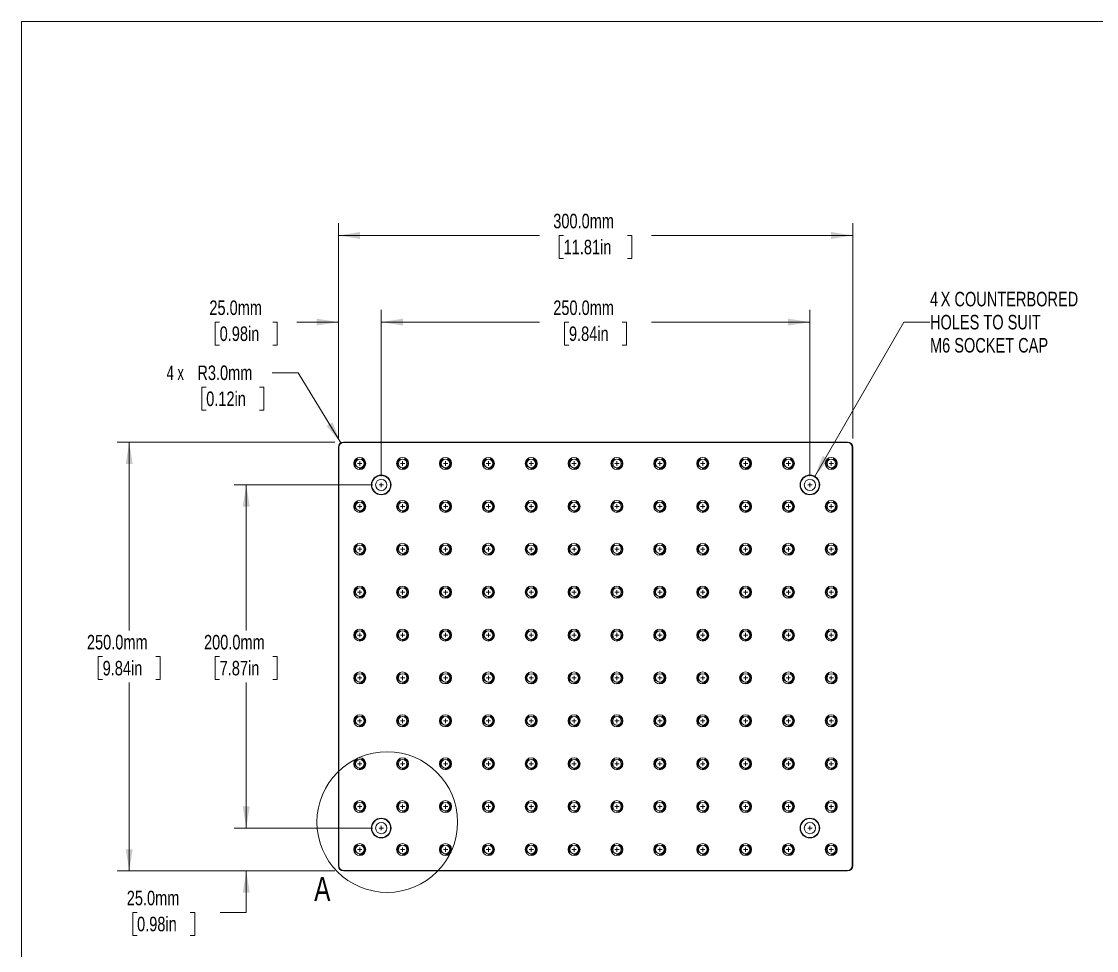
# Model space of a CAD drawing. Header units: millimetres. Extents: x 2 to 278, y 1 to 215.
# Drawn here: x 1.6 to 158.3, y 79.3 to 214.6 of the extents above; entities that cross this region are included whole.
import ezdxf

# ---------------------------------------------------------------- set-up
doc = ezdxf.new("R2010")
doc.units = ezdxf.units.MM
doc.linetypes.add('HIDDEN', pattern=[1.905, 1.27, -0.635])
doc.styles.add('SLDTEXTSTYLE0', font='TXT', dxfattribs={"width": 0.75})
doc.styles.add('SLDTEXTSTYLE2', font='TXT', dxfattribs={"width": 0.666667})
doc.dimstyles.new('SLDDIMSTYLE0', dxfattribs={"dimtxt": 2.116667, "dimasz": 3.175, "dimexe": 0, "dimexo": 0.0625, "dimgap": 0.529167, "dimtad": 0, "dimtih": 1, "dimtoh": 1, "dimdec": 1, "dimlfac": 4, "dimrnd": 1e-09, "dimzin": 4, "dimdsep": 46, "dimtxsty": 'SLDTEXTSTYLE0', "dimsah": 1, "dimcen": 0.09, "dimadec": 0, "dimazin": 1, "dimtfac": 1, "dimtdec": 1, "dimtofl": 0, "dimtmove": 0, "dimatfit": 3, "dimfxl": 1, "dimfrac": 2, "dimtolj": 1, "dimtzin": 12, "dimarcsym": 0})
doc.dimstyles.new('SLDDIMSTYLE1', dxfattribs={"dimtxt": 2.116667, "dimasz": 3.175, "dimexe": 0, "dimexo": 0.0625, "dimgap": 0.529167, "dimtad": 0, "dimtih": 1, "dimtoh": 1, "dimdec": 1, "dimlfac": 4, "dimrnd": 1e-09, "dimzin": 4, "dimdsep": 46, "dimtxsty": 'SLDTEXTSTYLE0', "dimsah": 1, "dimcen": 0.09, "dimadec": 0, "dimazin": 1, "dimtfac": 1, "dimtdec": 1, "dimtmove": 0, "dimatfit": 0, "dimfxl": 1, "dimfrac": 2, "dimtolj": 1, "dimtzin": 12, "dimarcsym": 0})
doc.dimstyles.new('SLDDIMSTYLE2', dxfattribs={"dimtxt": 2.116667, "dimasz": 3.175, "dimexe": 0, "dimexo": 0.0625, "dimgap": 0.529167, "dimtad": 0, "dimtih": 1, "dimtoh": 1, "dimdec": 1, "dimlfac": 4, "dimrnd": 1e-09, "dimzin": 4, "dimdsep": 46, "dimtxsty": 'SLDTEXTSTYLE0', "dimsah": 1, "dimcen": 0, "dimadec": 0, "dimazin": 1, "dimtfac": 1, "dimtdec": 1, "dimtofl": 0, "dimtmove": 0, "dimatfit": 3, "dimfxl": 1, "dimfrac": 2, "dimtolj": 1, "dimtzin": 12, "dimarcsym": 0})

# ---------------------------------------------------------------- blocks, each defined once
blk = doc.blocks.new('_D')
at = {"color": 7, "linetype": 'Continuous', "lineweight": 18}
for p, q in [((47.26, 153.37), (15.51, 153.37)), ((17.29, 153.37), (17.29, 125.91)), ((13.41, 122.12), (12.76, 122.12)), ((12.76, 122.12), (12.76, 118.75)), ((21.16, 122.12), (21.81, 122.12)), ((21.81, 122.12), (21.81, 118.75)), ((12.76, 118.75), (13.41, 118.75)), ((17.29, 90.87), (17.29, 118.32)), ((21.81, 118.75), (21.16, 118.75)), ((47.26, 90.87), (15.51, 90.87))]:
    blk.add_line(p, q, dxfattribs=at)
for points in [[(17.29, 153.37), (16.78, 150.19), (17.79, 150.19)], [(17.29, 90.87), (17.79, 94.04), (16.78, 94.04)]]:
    blk.add_solid(points, dxfattribs=at)
at = {"color": 7, "linetype": 'Continuous', "lineweight": 18, "char_height": 2.117, "attachment_point": 1, "style": 'SLDTEXTSTYLE0'}
for s, insert in [('250.0mm', (11.12, 125.27)), ('9.84in', (13.41, 121.48))]:
    blk.add_mtext(s, dxfattribs=dict(at, insert=insert))
blk = doc.blocks.new('_D_1')
at = {"color": 7, "linetype": 'Continuous', "lineweight": 18}
for p, q in [((52.76, 147.12), (32.57, 147.12)), ((34.35, 147.12), (34.35, 125.91)), ((30.47, 122.12), (29.83, 122.12)), ((29.83, 122.12), (29.83, 118.75)), ((38.23, 122.12), (38.87, 122.12)), ((38.87, 122.12), (38.87, 118.75)), ((29.83, 118.75), (30.47, 118.75)), ((34.35, 97.12), (34.35, 118.32)), ((38.87, 118.75), (38.23, 118.75)), ((52.76, 97.12), (32.57, 97.12))]:
    blk.add_line(p, q, dxfattribs=at)
for points in [[(34.35, 147.12), (33.84, 143.94), (34.86, 143.94)], [(34.35, 97.12), (34.86, 100.29), (33.84, 100.29)]]:
    blk.add_solid(points, dxfattribs=at)
at = {"color": 7, "linetype": 'Continuous', "lineweight": 18, "char_height": 2.117, "attachment_point": 1, "style": 'SLDTEXTSTYLE0'}
for s, insert in [('200.0mm', (28.19, 125.27)), ('7.87in', (30.47, 121.48))]:
    blk.add_mtext(s, dxfattribs=dict(at, insert=insert))
blk = doc.blocks.new('_D_2')
at = {"color": 7, "linetype": 'Continuous', "lineweight": 18}
for p, q in [((47.78, 153.89), (47.78, 185.25)), ((122.78, 153.89), (122.78, 185.25)), ((47.78, 183.47), (77.12, 183.47)), ((80.62, 183.47), (79.97, 183.47)), ((79.97, 183.47), (79.97, 180.11)), ((89.94, 183.47), (90.58, 183.47)), ((90.58, 183.47), (90.58, 180.11)), ((122.78, 183.47), (93.43, 183.47)), ((79.97, 180.11), (80.62, 180.11)), ((90.58, 180.11), (89.94, 180.11))]:
    blk.add_line(p, q, dxfattribs=at)
for points in [[(47.78, 183.47), (50.95, 182.96), (50.95, 183.98)], [(122.78, 183.47), (119.6, 183.98), (119.6, 182.96)]]:
    blk.add_solid(points, dxfattribs=at)
at = {"color": 7, "linetype": 'Continuous', "lineweight": 18, "char_height": 2.117, "attachment_point": 1, "style": 'SLDTEXTSTYLE0'}
for s, insert in [('300.0mm', (79.11, 186.63)), ('11.81in', (80.62, 182.84))]:
    blk.add_mtext(s, dxfattribs=dict(at, insert=insert))
blk = doc.blocks.new('_D_3')
at = {"color": 7, "linetype": 'Continuous', "lineweight": 18}
for p, q in [((54.03, 148.39), (54.03, 172.62)), ((116.53, 148.39), (116.53, 172.62)), ((54.03, 170.85), (77.12, 170.85)), ((81.4, 170.85), (80.75, 170.85)), ((80.75, 170.85), (80.75, 167.48)), ((89.16, 170.85), (89.8, 170.85)), ((89.8, 170.85), (89.8, 167.48)), ((116.53, 170.85), (93.43, 170.85)), ((80.75, 167.48), (81.4, 167.48)), ((89.8, 167.48), (89.16, 167.48))]:
    blk.add_line(p, q, dxfattribs=at)
for points in [[(54.03, 170.85), (57.2, 170.34), (57.2, 171.35)], [(116.53, 170.85), (113.35, 171.35), (113.35, 170.34)]]:
    blk.add_solid(points, dxfattribs=at)
at = {"color": 7, "linetype": 'Continuous', "lineweight": 18, "char_height": 2.117, "attachment_point": 1, "style": 'SLDTEXTSTYLE0'}
for s, insert in [('250.0mm', (79.11, 174)), ('9.84in', (81.4, 170.21))]:
    blk.add_mtext(s, dxfattribs=dict(at, insert=insert))
blk = doc.blocks.new('_D_4')
at = {"color": 7, "linetype": 'Continuous', "lineweight": 18}
for p, q in [((47.78, 153.89), (47.78, 172.62)), ((54.03, 148.39), (54.03, 172.62)), ((30.47, 170.85), (29.83, 170.85)), ((29.83, 170.85), (29.83, 167.48)), ((38.23, 170.85), (38.87, 170.85)), ((38.87, 170.85), (38.87, 167.48)), ((47.78, 170.85), (41.72, 170.85)), ((54.03, 170.85), (60.38, 170.85)), ((29.83, 167.48), (30.47, 167.48)), ((38.87, 167.48), (38.23, 167.48))]:
    blk.add_line(p, q, dxfattribs=at)
for points in [[(47.78, 170.85), (44.6, 171.35), (44.6, 170.34)], [(54.03, 170.85), (57.2, 170.34), (57.2, 171.35)]]:
    blk.add_solid(points, dxfattribs=at)
at = {"color": 7, "linetype": 'Continuous', "lineweight": 18, "char_height": 2.117, "attachment_point": 1, "style": 'SLDTEXTSTYLE0'}
for s, insert in [('25.0mm', (28.97, 174)), ('0.98in', (30.47, 170.21))]:
    blk.add_mtext(s, dxfattribs=dict(at, insert=insert))
blk = doc.blocks.new('_D_5')
at = {"color": 7, "linetype": 'Continuous', "lineweight": 18}
for p, q in [((34.35, 97.12), (34.35, 103.47)), ((52.76, 97.12), (32.57, 97.12)), ((47.26, 90.87), (32.57, 90.87)), ((34.35, 84.83), (34.35, 90.87)), ((18.43, 84.83), (17.79, 84.83)), ((17.79, 84.83), (17.79, 81.47)), ((26.19, 84.83), (26.83, 84.83)), ((26.83, 84.83), (26.83, 81.47)), ((30.54, 84.83), (34.35, 84.83)), ((17.79, 81.47), (18.43, 81.47)), ((26.83, 81.47), (26.19, 81.47))]:
    blk.add_line(p, q, dxfattribs=at)
for points in [[(34.35, 97.12), (34.86, 100.29), (33.84, 100.29)], [(34.35, 90.87), (33.84, 87.69), (34.86, 87.69)]]:
    blk.add_solid(points, dxfattribs=at)
at = {"color": 7, "linetype": 'Continuous', "lineweight": 18, "char_height": 2.117, "attachment_point": 1, "style": 'SLDTEXTSTYLE0'}
for s, insert in [('25.0mm', (16.93, 87.99)), ('0.98in', (18.43, 84.2))]:
    blk.add_mtext(s, dxfattribs=dict(at, insert=insert))
blk = doc.blocks.new('SW_RADIAL_DIMENSION_0')
at = {"color": 0, "linetype": 'Continuous', "lineweight": 18}
for p, q in [((-16.79, -24.17), (-3.81, -1.68)), ((-3.81, -1.68), (0, -1.68))]:
    blk.add_line(p, q, dxfattribs=at)
blk.add_solid([(-16.79, -24.17), (-14.76, -21.67), (-15.64, -21.16)], dxfattribs=at)
at = {"color": 0, "linetype": 'Continuous', "lineweight": 18, "attachment_point": 1, "style": 'SLDTEXTSTYLE0'}
for s, insert, char_height in [('4', (0, 2.73), 2.12), ('X COUNTERBORED', (1.56, 2.73), 2.1167), ('HOLES TO SUIT', (0, -0.63), 2.1167), ('M6 SOCKET CAP', (0, -4), 2.1167)]:
    blk.add_mtext(s, dxfattribs=dict(at, insert=insert, char_height=char_height))
blk = doc.blocks.new('_D_6')
at = {"color": 7, "linetype": 'Continuous', "lineweight": 18}
for p, q in [((41.94, 163.47), (38.13, 163.47)), ((48.14, 153.26), (41.94, 163.47)), ((28.51, 161.36), (27.86, 161.36)), ((27.86, 161.36), (27.86, 158)), ((36.26, 161.36), (36.91, 161.36)), ((36.91, 161.36), (36.91, 158)), ((27.86, 158), (28.51, 158)), ((36.91, 158), (36.26, 158))]:
    blk.add_line(p, q, dxfattribs=at)
blk.add_solid([(48.14, 153.26), (46.93, 156.24), (46.06, 155.71)], dxfattribs=at)
at = {"color": 7, "linetype": 'Continuous', "lineweight": 18, "char_height": 2.117, "attachment_point": 1}
for s, insert, style in [('4 x', (22.74, 164.52), 'SLDTEXTSTYLE2'), ('R3.0mm', (27.22, 164.52), 'SLDTEXTSTYLE0'), ('0.12in', (28.51, 160.73), 'SLDTEXTSTYLE0')]:
    blk.add_mtext(s, dxfattribs=dict(at, insert=insert, style=style))
blk = doc.blocks.new('SW_CENTERMARKSYMBOL_0')
at = {"color": 0, "linetype": 'Continuous', "lineweight": 0}
for q in [(-0.3175, 0), (0, 0.3175), (0, -0.3175), (0.3175, 0)]:
    blk.add_line((0, 0), q, dxfattribs=at)
blk = doc.blocks.new('SW_CENTERMARKSYMBOL_1')
at = {"color": 0, "linetype": 'Continuous', "lineweight": 0}
for q in [(-0.3175, 0), (0, 0.3175), (0, -0.3175), (0.3175, 0)]:
    blk.add_line((0, 0), q, dxfattribs=at)
blk = doc.blocks.new('SW_CENTERMARKSYMBOL_2')
at = {"color": 0, "linetype": 'Continuous', "lineweight": 0}
for q in [(-0.3175, 0), (0, 0.3175), (0, -0.3175), (0.3175, 0)]:
    blk.add_line((0, 0), q, dxfattribs=at)
blk = doc.blocks.new('SW_CENTERMARKSYMBOL_3')
at = {"color": 0, "linetype": 'Continuous', "lineweight": 0}
for q in [(-0.3175, 0), (0, 0.3175), (0, -0.3175), (0.3175, 0)]:
    blk.add_line((0, 0), q, dxfattribs=at)
blk = doc.blocks.new('SW_CENTERMARKSYMBOL_4')
at = {"color": 0, "linetype": 'Continuous', "lineweight": 0}
for p, q in [((-6.25, 56.25), (-6.25, 56.5675)), ((0, 56.25), (0, 56.5675)), ((6.25, 56.25), (6.25, 56.5675)), ((12.5, 56.25), (12.5, 56.5675)), ((18.75, 56.25), (18.75, 56.5675)), ((25, 56.25), (25, 56.5675)), ((31.25, 56.25), (31.25, 56.5675)), ((37.5, 56.25), (37.5, 56.5675)), ((43.75, 56.25), (43.75, 56.5675)), ((50, 56.25), (50, 56.5675)), ((56.25, 56.25), (56.25, 56.5675)), ((62.5, 56.25), (62.5, 56.5675)), ((-6.25, 56.25), (-6.5675, 56.25)), ((-6.25, 56.25), (-6.25, 55.9325)), ((-6.25, 56.25), (-5.9325, 56.25)), ((0, 56.25), (-0.3175, 56.25)), ((0, 56.25), (0, 55.9325)), ((0, 56.25), (0.3175, 56.25)), ((6.25, 56.25), (5.9325, 56.25)), ((6.25, 56.25), (6.25, 55.9325)), ((6.25, 56.25), (6.5675, 56.25)), ((12.5, 56.25), (12.1825, 56.25)), ((12.5, 56.25), (12.5, 55.9325)), ((12.5, 56.25), (12.8175, 56.25)), ((18.75, 56.25), (18.4325, 56.25)), ((18.75, 56.25), (18.75, 55.9325)), ((18.75, 56.25), (19.0675, 56.25)), ((25, 56.25), (24.6825, 56.25)), ((25, 56.25), (25, 55.9325)), ((25, 56.25), (25.3175, 56.25)), ((31.25, 56.25), (30.9325, 56.25)), ((31.25, 56.25), (31.25, 55.9325)), ((31.25, 56.25), (31.5675, 56.25)), ((37.5, 56.25), (37.1825, 56.25)), ((37.5, 56.25), (37.5, 55.9325)), ((37.5, 56.25), (37.8175, 56.25)), ((43.75, 56.25), (43.4325, 56.25)), ((43.75, 56.25), (43.75, 55.9325)), ((43.75, 56.25), (44.0675, 56.25)), ((50, 56.25), (49.6825, 56.25)), ((50, 56.25), (50, 55.9325)), ((50, 56.25), (50.3175, 56.25)), ((56.25, 56.25), (55.9325, 56.25)), ((56.25, 56.25), (56.25, 55.9325)), ((56.25, 56.25), (56.5675, 56.25)), ((62.5, 56.25), (62.1825, 56.25)), ((62.5, 56.25), (62.5, 55.9325)), ((62.5, 56.25), (62.8175, 56.25)), ((-6.25, 50), (-6.25, 50.3175)), ((0, 50), (0, 50.3175)), ((6.25, 50), (6.25, 50.3175)), ((12.5, 50), (12.5, 50.3175)), ((18.75, 50), (18.75, 50.3175)), ((25, 50), (25, 50.3175)), ((31.25, 50), (31.25, 50.3175)), ((37.5, 50), (37.5, 50.3175)), ((43.75, 50), (43.75, 50.3175)), ((50, 50), (50, 50.3175)), ((56.25, 50), (56.25, 50.3175)), ((62.5, 50), (62.5, 50.3175)), ((-6.25, 50), (-6.5675, 50)), ((-6.25, 50), (-6.25, 49.6825)), ((-6.25, 50), (-5.9325, 50)), ((0, 50), (-0.3175, 50)), ((0, 50), (0, 49.6825)), ((0, 50), (0.3175, 50)), ((6.25, 50), (5.9325, 50)), ((6.25, 50), (6.25, 49.6825)), ((6.25, 50), (6.5675, 50)), ((12.5, 50), (12.1825, 50)), ((12.5, 50), (12.5, 49.6825)), ((12.5, 50), (12.8175, 50)), ((18.75, 50), (18.4325, 50)), ((18.75, 50), (18.75, 49.6825)), ((18.75, 50), (19.0675, 50)), ((25, 50), (24.6825, 50)), ((25, 50), (25, 49.6825)), ((25, 50), (25.3175, 50)), ((31.25, 50), (30.9325, 50)), ((31.25, 50), (31.25, 49.6825)), ((31.25, 50), (31.5675, 50)), ((37.5, 50), (37.1825, 50)), ((37.5, 50), (37.5, 49.6825)), ((37.5, 50), (37.8175, 50)), ((43.75, 50), (43.4325, 50)), ((43.75, 50), (43.75, 49.6825)), ((43.75, 50), (44.0675, 50)), ((50, 50), (49.6825, 50)), ((50, 50), (50, 49.6825)), ((50, 50), (50.3175, 50)), ((56.25, 50), (55.9325, 50)), ((56.25, 50), (56.25, 49.6825)), ((56.25, 50), (56.5675, 50)), ((62.5, 50), (62.1825, 50)), ((62.5, 50), (62.5, 49.6825)), ((62.5, 50), (62.8175, 50)), ((-6.25, 43.75), (-6.25, 44.0675)), ((0, 43.75), (0, 44.0675)), ((6.25, 43.75), (6.25, 44.0675)), ((12.5, 43.75), (12.5, 44.0675)), ((18.75, 43.75), (18.75, 44.0675)), ((25, 43.75), (25, 44.0675)), ((31.25, 43.75), (31.25, 44.0675)), ((37.5, 43.75), (37.5, 44.0675)), ((43.75, 43.75), (43.75, 44.0675)), ((50, 43.75), (50, 44.0675)), ((56.25, 43.75), (56.25, 44.0675)), ((62.5, 43.75), (62.5, 44.0675)), ((-6.25, 43.75), (-6.5675, 43.75)), ((-6.25, 43.75), (-6.25, 43.4325)), ((-6.25, 43.75), (-5.9325, 43.75)), ((0, 43.75), (-0.3175, 43.75)), ((0, 43.75), (0, 43.4325)), ((0, 43.75), (0.3175, 43.75)), ((6.25, 43.75), (5.9325, 43.75)), ((6.25, 43.75), (6.25, 43.4325)), ((6.25, 43.75), (6.5675, 43.75)), ((12.5, 43.75), (12.1825, 43.75)), ((12.5, 43.75), (12.5, 43.4325)), ((12.5, 43.75), (12.8175, 43.75)), ((18.75, 43.75), (18.4325, 43.75)), ((18.75, 43.75), (18.75, 43.4325)), ((18.75, 43.75), (19.0675, 43.75)), ((25, 43.75), (24.6825, 43.75)), ((25, 43.75), (25, 43.4325)), ((25, 43.75), (25.3175, 43.75)), ((31.25, 43.75), (30.9325, 43.75)), ((31.25, 43.75), (31.25, 43.4325)), ((31.25, 43.75), (31.5675, 43.75)), ((37.5, 43.75), (37.1825, 43.75)), ((37.5, 43.75), (37.5, 43.4325)), ((37.5, 43.75), (37.8175, 43.75)), ((43.75, 43.75), (43.4325, 43.75)), ((43.75, 43.75), (43.75, 43.4325)), ((43.75, 43.75), (44.0675, 43.75)), ((50, 43.75), (49.6825, 43.75)), ((50, 43.75), (50, 43.4325)), ((50, 43.75), (50.3175, 43.75)), ((56.25, 43.75), (55.9325, 43.75)), ((56.25, 43.75), (56.25, 43.4325)), ((56.25, 43.75), (56.5675, 43.75)), ((62.5, 43.75), (62.1825, 43.75)), ((62.5, 43.75), (62.5, 43.4325)), ((62.5, 43.75), (62.8175, 43.75)), ((-6.25, 37.5), (-6.25, 37.8175)), ((0, 37.5), (0, 37.8175)), ((6.25, 37.5), (6.25, 37.8175)), ((12.5, 37.5), (12.5, 37.8175)), ((18.75, 37.5), (18.75, 37.8175)), ((25, 37.5), (25, 37.8175)), ((31.25, 37.5), (31.25, 37.8175)), ((37.5, 37.5), (37.5, 37.8175)), ((43.75, 37.5), (43.75, 37.8175)), ((50, 37.5), (50, 37.8175)), ((56.25, 37.5), (56.25, 37.8175)), ((62.5, 37.5), (62.5, 37.8175)), ((-6.25, 37.5), (-6.5675, 37.5)), ((-6.25, 37.5), (-6.25, 37.1825)), ((-6.25, 37.5), (-5.9325, 37.5)), ((0, 37.5), (-0.3175, 37.5)), ((0, 37.5), (0, 37.1825)), ((0, 37.5), (0.3175, 37.5)), ((6.25, 37.5), (5.9325, 37.5)), ((6.25, 37.5), (6.25, 37.1825)), ((6.25, 37.5), (6.5675, 37.5)), ((12.5, 37.5), (12.1825, 37.5)), ((12.5, 37.5), (12.5, 37.1825)), ((12.5, 37.5), (12.8175, 37.5)), ((18.75, 37.5), (18.4325, 37.5)), ((18.75, 37.5), (18.75, 37.1825)), ((18.75, 37.5), (19.0675, 37.5)), ((25, 37.5), (24.6825, 37.5)), ((25, 37.5), (25, 37.1825)), ((25, 37.5), (25.3175, 37.5)), ((31.25, 37.5), (30.9325, 37.5)), ((31.25, 37.5), (31.25, 37.1825)), ((31.25, 37.5), (31.5675, 37.5)), ((37.5, 37.5), (37.1825, 37.5)), ((37.5, 37.5), (37.5, 37.1825)), ((37.5, 37.5), (37.8175, 37.5)), ((43.75, 37.5), (43.4325, 37.5)), ((43.75, 37.5), (43.75, 37.1825)), ((43.75, 37.5), (44.0675, 37.5)), ((50, 37.5), (49.6825, 37.5)), ((50, 37.5), (50, 37.1825)), ((50, 37.5), (50.3175, 37.5)), ((56.25, 37.5), (55.9325, 37.5)), ((56.25, 37.5), (56.25, 37.1825)), ((56.25, 37.5), (56.5675, 37.5)), ((62.5, 37.5), (62.1825, 37.5)), ((62.5, 37.5), (62.5, 37.1825)), ((62.5, 37.5), (62.8175, 37.5)), ((-6.25, 31.25), (-6.25, 31.5675)), ((0, 31.25), (0, 31.5675)), ((6.25, 31.25), (6.25, 31.5675)), ((12.5, 31.25), (12.5, 31.5675)), ((18.75, 31.25), (18.75, 31.5675)), ((25, 31.25), (25, 31.5675)), ((31.25, 31.25), (31.25, 31.5675)), ((37.5, 31.25), (37.5, 31.5675)), ((43.75, 31.25), (43.75, 31.5675)), ((50, 31.25), (50, 31.5675)), ((56.25, 31.25), (56.25, 31.5675)), ((62.5, 31.25), (62.5, 31.5675)), ((-6.25, 31.25), (-6.5675, 31.25)), ((-6.25, 31.25), (-6.25, 30.9325)), ((-6.25, 31.25), (-5.9325, 31.25)), ((0, 31.25), (-0.3175, 31.25)), ((0, 31.25), (0, 30.9325)), ((0, 31.25), (0.3175, 31.25)), ((6.25, 31.25), (5.9325, 31.25)), ((6.25, 31.25), (6.25, 30.9325)), ((6.25, 31.25), (6.5675, 31.25)), ((12.5, 31.25), (12.1825, 31.25)), ((12.5, 31.25), (12.5, 30.9325)), ((12.5, 31.25), (12.8175, 31.25)), ((18.75, 31.25), (18.4325, 31.25)), ((18.75, 31.25), (18.75, 30.9325)), ((18.75, 31.25), (19.0675, 31.25)), ((25, 31.25), (24.6825, 31.25)), ((25, 31.25), (25, 30.9325)), ((25, 31.25), (25.3175, 31.25)), ((31.25, 31.25), (30.9325, 31.25)), ((31.25, 31.25), (31.25, 30.9325)), ((31.25, 31.25), (31.5675, 31.25)), ((37.5, 31.25), (37.1825, 31.25)), ((37.5, 31.25), (37.5, 30.9325)), ((37.5, 31.25), (37.8175, 31.25)), ((43.75, 31.25), (43.4325, 31.25)), ((43.75, 31.25), (43.75, 30.9325)), ((43.75, 31.25), (44.0675, 31.25)), ((50, 31.25), (49.6825, 31.25)), ((50, 31.25), (50, 30.9325)), ((50, 31.25), (50.3175, 31.25)), ((56.25, 31.25), (55.9325, 31.25)), ((56.25, 31.25), (56.25, 30.9325)), ((56.25, 31.25), (56.5675, 31.25)), ((62.5, 31.25), (62.1825, 31.25)), ((62.5, 31.25), (62.5, 30.9325)), ((62.5, 31.25), (62.8175, 31.25)), ((-6.25, 25), (-6.25, 25.3175)), ((0, 25), (0, 25.3175)), ((6.25, 25), (6.25, 25.3175)), ((12.5, 25), (12.5, 25.3175)), ((18.75, 25), (18.75, 25.3175)), ((25, 25), (25, 25.3175)), ((31.25, 25), (31.25, 25.3175)), ((37.5, 25), (37.5, 25.3175)), ((43.75, 25), (43.75, 25.3175)), ((50, 25), (50, 25.3175)), ((56.25, 25), (56.25, 25.3175)), ((62.5, 25), (62.5, 25.3175)), ((-6.25, 25), (-6.5675, 25)), ((-6.25, 25), (-6.25, 24.6825)), ((-6.25, 25), (-5.9325, 25)), ((0, 25), (-0.3175, 25)), ((0, 25), (0, 24.6825)), ((0, 25), (0.3175, 25)), ((6.25, 25), (5.9325, 25)), ((6.25, 25), (6.25, 24.6825)), ((6.25, 25), (6.5675, 25)), ((12.5, 25), (12.1825, 25)), ((12.5, 25), (12.5, 24.6825)), ((12.5, 25), (12.8175, 25)), ((18.75, 25), (18.4325, 25)), ((18.75, 25), (18.75, 24.6825)), ((18.75, 25), (19.0675, 25)), ((25, 25), (24.6825, 25)), ((25, 25), (25, 24.6825)), ((25, 25), (25.3175, 25)), ((31.25, 25), (30.9325, 25)), ((31.25, 25), (31.25, 24.6825)), ((31.25, 25), (31.5675, 25)), ((37.5, 25), (37.1825, 25)), ((37.5, 25), (37.5, 24.6825)), ((37.5, 25), (37.8175, 25)), ((43.75, 25), (43.4325, 25)), ((43.75, 25), (43.75, 24.6825)), ((43.75, 25), (44.0675, 25)), ((50, 25), (49.6825, 25)), ((50, 25), (50, 24.6825)), ((50, 25), (50.3175, 25)), ((56.25, 25), (55.9325, 25)), ((56.25, 25), (56.25, 24.6825)), ((56.25, 25), (56.5675, 25)), ((62.5, 25), (62.1825, 25)), ((62.5, 25), (62.5, 24.6825)), ((62.5, 25), (62.8175, 25)), ((-6.25, 18.75), (-6.25, 19.0675)), ((0, 18.75), (0, 19.0675)), ((6.25, 18.75), (6.25, 19.0675)), ((12.5, 18.75), (12.5, 19.0675)), ((18.75, 18.75), (18.75, 19.0675)), ((25, 18.75), (25, 19.0675)), ((31.25, 18.75), (31.25, 19.0675)), ((37.5, 18.75), (37.5, 19.0675)), ((43.75, 18.75), (43.75, 19.0675)), ((50, 18.75), (50, 19.0675)), ((56.25, 18.75), (56.25, 19.0675)), ((62.5, 18.75), (62.5, 19.0675)), ((-6.25, 18.75), (-6.5675, 18.75)), ((-6.25, 18.75), (-6.25, 18.4325)), ((-6.25, 18.75), (-5.9325, 18.75)), ((0, 18.75), (-0.3175, 18.75)), ((0, 18.75), (0, 18.4325)), ((0, 18.75), (0.3175, 18.75)), ((6.25, 18.75), (5.9325, 18.75)), ((6.25, 18.75), (6.25, 18.4325)), ((6.25, 18.75), (6.5675, 18.75)), ((12.5, 18.75), (12.1825, 18.75)), ((12.5, 18.75), (12.5, 18.4325)), ((12.5, 18.75), (12.8175, 18.75)), ((18.75, 18.75), (18.4325, 18.75)), ((18.75, 18.75), (18.75, 18.4325)), ((18.75, 18.75), (19.0675, 18.75)), ((25, 18.75), (24.6825, 18.75)), ((25, 18.75), (25, 18.4325)), ((25, 18.75), (25.3175, 18.75)), ((31.25, 18.75), (30.9325, 18.75)), ((31.25, 18.75), (31.25, 18.4325)), ((31.25, 18.75), (31.5675, 18.75)), ((37.5, 18.75), (37.1825, 18.75)), ((37.5, 18.75), (37.5, 18.4325)), ((37.5, 18.75), (37.8175, 18.75)), ((43.75, 18.75), (43.4325, 18.75)), ((43.75, 18.75), (43.75, 18.4325)), ((43.75, 18.75), (44.0675, 18.75)), ((50, 18.75), (49.6825, 18.75)), ((50, 18.75), (50, 18.4325)), ((50, 18.75), (50.3175, 18.75)), ((56.25, 18.75), (55.9325, 18.75)), ((56.25, 18.75), (56.25, 18.4325)), ((56.25, 18.75), (56.5675, 18.75)), ((62.5, 18.75), (62.1825, 18.75)), ((62.5, 18.75), (62.5, 18.4325)), ((62.5, 18.75), (62.8175, 18.75)), ((-6.25, 12.5), (-6.25, 12.8175)), ((0, 12.5), (0, 12.8175)), ((6.25, 12.5), (6.25, 12.8175)), ((12.5, 12.5), (12.5, 12.8175)), ((18.75, 12.5), (18.75, 12.8175)), ((25, 12.5), (25, 12.8175)), ((31.25, 12.5), (31.25, 12.8175)), ((37.5, 12.5), (37.5, 12.8175)), ((43.75, 12.5), (43.75, 12.8175)), ((50, 12.5), (50, 12.8175)), ((56.25, 12.5), (56.25, 12.8175)), ((62.5, 12.5), (62.5, 12.8175)), ((-6.25, 12.5), (-6.5675, 12.5)), ((-6.25, 12.5), (-6.25, 12.1825)), ((-6.25, 12.5), (-5.9325, 12.5)), ((0, 12.5), (-0.3175, 12.5)), ((0, 12.5), (0, 12.1825)), ((0, 12.5), (0.3175, 12.5)), ((6.25, 12.5), (5.9325, 12.5)), ((6.25, 12.5), (6.25, 12.1825)), ((6.25, 12.5), (6.5675, 12.5)), ((12.5, 12.5), (12.1825, 12.5)), ((12.5, 12.5), (12.5, 12.1825)), ((12.5, 12.5), (12.8175, 12.5)), ((18.75, 12.5), (18.4325, 12.5)), ((18.75, 12.5), (18.75, 12.1825)), ((18.75, 12.5), (19.0675, 12.5)), ((25, 12.5), (24.6825, 12.5)), ((25, 12.5), (25, 12.1825)), ((25, 12.5), (25.3175, 12.5)), ((31.25, 12.5), (30.9325, 12.5)), ((31.25, 12.5), (31.25, 12.1825)), ((31.25, 12.5), (31.5675, 12.5)), ((37.5, 12.5), (37.1825, 12.5)), ((37.5, 12.5), (37.5, 12.1825)), ((37.5, 12.5), (37.8175, 12.5)), ((43.75, 12.5), (43.4325, 12.5)), ((43.75, 12.5), (43.75, 12.1825)), ((43.75, 12.5), (44.0675, 12.5)), ((50, 12.5), (49.6825, 12.5)), ((50, 12.5), (50, 12.1825)), ((50, 12.5), (50.3175, 12.5)), ((56.25, 12.5), (55.9325, 12.5)), ((56.25, 12.5), (56.25, 12.1825)), ((56.25, 12.5), (56.5675, 12.5)), ((62.5, 12.5), (62.1825, 12.5)), ((62.5, 12.5), (62.5, 12.1825)), ((62.5, 12.5), (62.8175, 12.5)), ((-6.25, 6.25), (-6.25, 6.5675)), ((0, 6.25), (0, 6.5675)), ((6.25, 6.25), (6.25, 6.5675)), ((12.5, 6.25), (12.5, 6.5675)), ((18.75, 6.25), (18.75, 6.5675)), ((25, 6.25), (25, 6.5675)), ((31.25, 6.25), (31.25, 6.5675)), ((37.5, 6.25), (37.5, 6.5675)), ((43.75, 6.25), (43.75, 6.5675)), ((50, 6.25), (50, 6.5675)), ((56.25, 6.25), (56.25, 6.5675)), ((62.5, 6.25), (62.5, 6.5675)), ((-6.25, 6.25), (-6.5675, 6.25)), ((-6.25, 6.25), (-6.25, 5.9325)), ((-6.25, 6.25), (-5.9325, 6.25)), ((0, 6.25), (-0.3175, 6.25)), ((0, 6.25), (0, 5.9325)), ((0, 6.25), (0.3175, 6.25)), ((6.25, 6.25), (5.9325, 6.25)), ((6.25, 6.25), (6.25, 5.9325)), ((6.25, 6.25), (6.5675, 6.25)), ((12.5, 6.25), (12.1825, 6.25)), ((12.5, 6.25), (12.5, 5.9325)), ((12.5, 6.25), (12.8175, 6.25)), ((18.75, 6.25), (18.4325, 6.25)), ((18.75, 6.25), (18.75, 5.9325)), ((18.75, 6.25), (19.0675, 6.25)), ((25, 6.25), (24.6825, 6.25)), ((25, 6.25), (25, 5.9325)), ((25, 6.25), (25.3175, 6.25)), ((31.25, 6.25), (30.9325, 6.25)), ((31.25, 6.25), (31.25, 5.9325)), ((31.25, 6.25), (31.5675, 6.25)), ((37.5, 6.25), (37.1825, 6.25)), ((37.5, 6.25), (37.5, 5.9325)), ((37.5, 6.25), (37.8175, 6.25)), ((43.75, 6.25), (43.4325, 6.25)), ((43.75, 6.25), (43.75, 5.9325)), ((43.75, 6.25), (44.0675, 6.25)), ((50, 6.25), (49.6825, 6.25)), ((50, 6.25), (50, 5.9325)), ((50, 6.25), (50.3175, 6.25)), ((56.25, 6.25), (55.9325, 6.25)), ((56.25, 6.25), (56.25, 5.9325)), ((56.25, 6.25), (56.5675, 6.25)), ((62.5, 6.25), (62.1825, 6.25)), ((62.5, 6.25), (62.5, 5.9325)), ((62.5, 6.25), (62.8175, 6.25)), ((-6.25, 0), (-6.5675, 0)), ((-6.25, 0), (-6.25, 0.3175)), ((-6.25, 0), (-6.25, -0.3175)), ((-6.25, 0), (-5.9325, 0)), ((0, 0), (-0.3175, 0)), ((0, 0), (0, 0.3175)), ((0, 0), (0, -0.3175)), ((0, 0), (0.3175, 0)), ((6.25, 0), (5.9325, 0)), ((6.25, 0), (6.25, 0.3175)), ((6.25, 0), (6.25, -0.3175)), ((6.25, 0), (6.5675, 0)), ((12.5, 0), (12.1825, 0)), ((12.5, 0), (12.5, 0.3175)), ((12.5, 0), (12.5, -0.3175)), ((12.5, 0), (12.8175, 0)), ((18.75, 0), (18.4325, 0)), ((18.75, 0), (18.75, 0.3175)), ((18.75, 0), (18.75, -0.3175)), ((18.75, 0), (19.0675, 0)), ((25, 0), (24.6825, 0)), ((25, 0), (25, 0.3175)), ((25, 0), (25, -0.3175)), ((25, 0), (25.3175, 0)), ((31.25, 0), (30.9325, 0)), ((31.25, 0), (31.25, 0.3175)), ((31.25, 0), (31.25, -0.3175)), ((31.25, 0), (31.5675, 0)), ((37.5, 0), (37.1825, 0)), ((37.5, 0), (37.5, 0.3175)), ((37.5, 0), (37.5, -0.3175)), ((37.5, 0), (37.8175, 0)), ((43.75, 0), (43.4325, 0)), ((43.75, 0), (43.75, 0.3175)), ((43.75, 0), (43.75, -0.3175)), ((43.75, 0), (44.0675, 0)), ((50, 0), (49.6825, 0)), ((50, 0), (50, 0.3175)), ((50, 0), (50, -0.3175)), ((50, 0), (50.3175, 0)), ((56.25, 0), (55.9325, 0)), ((56.25, 0), (56.25, 0.3175)), ((56.25, 0), (56.25, -0.3175)), ((56.25, 0), (56.5675, 0)), ((62.5, 0), (62.1825, 0)), ((62.5, 0), (62.5, 0.3175)), ((62.5, 0), (62.5, -0.3175)), ((62.5, 0), (62.8175, 0))]:
    blk.add_line(p, q, dxfattribs=at)

msp = doc.modelspace()

# ---------------------------------------------------------------- linework, layer by layer
at = {"color": 7, "linetype": 'Continuous', "lineweight": 18}
for p, q in [((1.5793501, 214.64538), (277.98920685, 214.64538)), ((1.5793501, 214.64538), (1.5793501, 0.90316426)), ((47.77722584, 91.61594967), (47.77722584, 152.61595035)), ((47.85222711, 152.61595035), (47.77722584, 152.61595035)), ((47.85222711, 152.61595035), (47.85222711, 91.61594967)), ((48.52722736, 153.2909506), (48.52722736, 153.36595001)), ((48.52722736, 153.36595001), (122.0272273, 153.36595001)), ((122.0272273, 153.2909506), (48.52722736, 153.2909506)), ((122.0272273, 153.2909506), (122.0272273, 153.36595001)), ((122.70222755, 91.61594967), (122.70222755, 152.61595035)), ((122.70222755, 152.61595035), (122.77722882, 152.61595035)), ((122.77722882, 152.61595035), (122.77722882, 91.61594967)), ((47.77722584, 91.61594967), (47.85222711, 91.61594967)), ((48.52722736, 90.94094942), (122.0272273, 90.94094942)), ((48.52722736, 90.86595001), (48.52722736, 90.94094942)), ((122.0272273, 90.86595001), (122.0272273, 90.94094942)), ((122.77722882, 91.61594967), (122.70222755, 91.61594967)), ((122.0272273, 90.86595001), (48.52722736, 90.86595001)), ((51.46375076, 90.86595001), (51.46375076, 90.86282449)), ((51.92193912, 90.86282449), (51.92193912, 90.86595001))]:
    msp.add_line(p, q, dxfattribs=at)
for centre, radius in [((50.90222733, 150.24095001), 0.875), ((50.90222733, 150.24095001), 0.625), ((57.15222733, 150.24095001), 0.875), ((57.15222733, 150.24095001), 0.625), ((63.40222733, 150.24095001), 0.875), ((63.40222733, 150.24095001), 0.625), ((69.65222733, 150.24095001), 0.875), ((69.65222733, 150.24095001), 0.625), ((75.90222733, 150.24095001), 0.875), ((75.90222733, 150.24095001), 0.625), ((82.15222733, 150.24095001), 0.875), ((82.15222733, 150.24095001), 0.625), ((88.40222733, 150.24095001), 0.875), ((88.40222733, 150.24095001), 0.625), ((94.65222733, 150.24095001), 0.875), ((94.65222733, 150.24095001), 0.625), ((100.90222733, 150.24095001), 0.875), ((100.90222733, 150.24095001), 0.625), ((107.15222733, 150.24095001), 0.875), ((107.15222733, 150.24095001), 0.625), ((113.40222733, 150.24095001), 0.875), ((113.40222733, 150.24095001), 0.625), ((119.65222733, 150.24095001), 0.875), ((119.65222733, 150.24095001), 0.625), ((54.02722733, 147.11595001), 1.4375), ((54.02722733, 147.11595001), 1.375), ((54.02722733, 147.11595001), 0.825), ((116.52722733, 147.11595001), 1.4375), ((116.52722733, 147.11595001), 1.375), ((116.52722733, 147.11595001), 0.825), ((50.90222733, 143.99095001), 0.875), ((50.90222733, 143.99095001), 0.625), ((57.15222733, 143.99095001), 0.875), ((57.15222733, 143.99095001), 0.625), ((63.40222733, 143.99095001), 0.875), ((63.40222733, 143.99095001), 0.625), ((69.65222733, 143.99095001), 0.875), ((69.65222733, 143.99095001), 0.625), ((75.90222733, 143.99095001), 0.875), ((75.90222733, 143.99095001), 0.625), ((82.15222733, 143.99095001), 0.875), ((82.15222733, 143.99095001), 0.625), ((88.40222733, 143.99095001), 0.875), ((88.40222733, 143.99095001), 0.625), ((94.65222733, 143.99095001), 0.875), ((94.65222733, 143.99095001), 0.625), ((100.90222733, 143.99095001), 0.875), ((100.90222733, 143.99095001), 0.625), ((107.15222733, 143.99095001), 0.875), ((107.15222733, 143.99095001), 0.625), ((113.40222733, 143.99095001), 0.875), ((113.40222733, 143.99095001), 0.625), ((119.65222733, 143.99095001), 0.875), ((119.65222733, 143.99095001), 0.625), ((50.90222733, 137.74095001), 0.875), ((50.90222733, 137.74095001), 0.625), ((57.15222733, 137.74095001), 0.875), ((57.15222733, 137.74095001), 0.625), ((63.40222733, 137.74095001), 0.875), ((63.40222733, 137.74095001), 0.625), ((69.65222733, 137.74095001), 0.875), ((69.65222733, 137.74095001), 0.625), ((75.90222733, 137.74095001), 0.875), ((75.90222733, 137.74095001), 0.625), ((82.15222733, 137.74095001), 0.875), ((82.15222733, 137.74095001), 0.625), ((88.40222733, 137.74095001), 0.875), ((88.40222733, 137.74095001), 0.625), ((94.65222733, 137.74095001), 0.875), ((94.65222733, 137.74095001), 0.625), ((100.90222733, 137.74095001), 0.875), ((100.90222733, 137.74095001), 0.625), ((107.15222733, 137.74095001), 0.875), ((107.15222733, 137.74095001), 0.625), ((113.40222733, 137.74095001), 0.875), ((113.40222733, 137.74095001), 0.625), ((119.65222733, 137.74095001), 0.875), ((119.65222733, 137.74095001), 0.625), ((50.90222733, 131.49095001), 0.875), ((50.90222733, 131.49095001), 0.625), ((57.15222733, 131.49095001), 0.875), ((57.15222733, 131.49095001), 0.625), ((63.40222733, 131.49095001), 0.875), ((63.40222733, 131.49095001), 0.625), ((69.65222733, 131.49095001), 0.875), ((69.65222733, 131.49095001), 0.625), ((75.90222733, 131.49095001), 0.875), ((75.90222733, 131.49095001), 0.625), ((82.15222733, 131.49095001), 0.875), ((82.15222733, 131.49095001), 0.625), ((88.40222733, 131.49095001), 0.875), ((88.40222733, 131.49095001), 0.625), ((94.65222733, 131.49095001), 0.875), ((94.65222733, 131.49095001), 0.625), ((100.90222733, 131.49095001), 0.875), ((100.90222733, 131.49095001), 0.625), ((107.15222733, 131.49095001), 0.875), ((107.15222733, 131.49095001), 0.625), ((113.40222733, 131.49095001), 0.875), ((113.40222733, 131.49095001), 0.625), ((119.65222733, 131.49095001), 0.875), ((119.65222733, 131.49095001), 0.625), ((50.90222733, 125.24095001), 0.875), ((50.90222733, 125.24095001), 0.625), ((57.15222733, 125.24095001), 0.875), ((57.15222733, 125.24095001), 0.625), ((63.40222733, 125.24095001), 0.875), ((63.40222733, 125.24095001), 0.625), ((69.65222733, 125.24095001), 0.875), ((69.65222733, 125.24095001), 0.625), ((75.90222733, 125.24095001), 0.875), ((75.90222733, 125.24095001), 0.625), ((82.15222733, 125.24095001), 0.875), ((82.15222733, 125.24095001), 0.625), ((88.40222733, 125.24095001), 0.875), ((88.40222733, 125.24095001), 0.625), ((94.65222733, 125.24095001), 0.875), ((94.65222733, 125.24095001), 0.625), ((100.90222733, 125.24095001), 0.875), ((100.90222733, 125.24095001), 0.625), ((107.15222733, 125.24095001), 0.875), ((107.15222733, 125.24095001), 0.625), ((113.40222733, 125.24095001), 0.875), ((113.40222733, 125.24095001), 0.625), ((119.65222733, 125.24095001), 0.875), ((119.65222733, 125.24095001), 0.625), ((50.90222733, 118.99095001), 0.875), ((50.90222733, 118.99095001), 0.625), ((57.15222733, 118.99095001), 0.875), ((57.15222733, 118.99095001), 0.625), ((63.40222733, 118.99095001), 0.875), ((63.40222733, 118.99095001), 0.625), ((69.65222733, 118.99095001), 0.875), ((69.65222733, 118.99095001), 0.625), ((75.90222733, 118.99095001), 0.875), ((75.90222733, 118.99095001), 0.625), ((82.15222733, 118.99095001), 0.875), ((82.15222733, 118.99095001), 0.625), ((88.40222733, 118.99095001), 0.875), ((88.40222733, 118.99095001), 0.625), ((94.65222733, 118.99095001), 0.875), ((94.65222733, 118.99095001), 0.625), ((100.90222733, 118.99095001), 0.875), ((100.90222733, 118.99095001), 0.625), ((107.15222733, 118.99095001), 0.875), ((107.15222733, 118.99095001), 0.625), ((113.40222733, 118.99095001), 0.875), ((113.40222733, 118.99095001), 0.625), ((119.65222733, 118.99095001), 0.875), ((119.65222733, 118.99095001), 0.625), ((50.90222733, 112.74095001), 0.875), ((50.90222733, 112.74095001), 0.625), ((57.15222733, 112.74095001), 0.875), ((57.15222733, 112.74095001), 0.625), ((63.40222733, 112.74095001), 0.875), ((63.40222733, 112.74095001), 0.625), ((69.65222733, 112.74095001), 0.875), ((69.65222733, 112.74095001), 0.625), ((75.90222733, 112.74095001), 0.875), ((75.90222733, 112.74095001), 0.625), ((82.15222733, 112.74095001), 0.875), ((82.15222733, 112.74095001), 0.625), ((88.40222733, 112.74095001), 0.875), ((88.40222733, 112.74095001), 0.625), ((94.65222733, 112.74095001), 0.875), ((94.65222733, 112.74095001), 0.625), ((100.90222733, 112.74095001), 0.875), ((100.90222733, 112.74095001), 0.625), ((107.15222733, 112.74095001), 0.875), ((107.15222733, 112.74095001), 0.625), ((113.40222733, 112.74095001), 0.875), ((113.40222733, 112.74095001), 0.625), ((119.65222733, 112.74095001), 0.875), ((119.65222733, 112.74095001), 0.625), ((54.90222733, 97.99095001), 10.25), ((50.90222733, 106.49095001), 0.875), ((50.90222733, 106.49095001), 0.625), ((57.15222733, 106.49095001), 0.875), ((57.15222733, 106.49095001), 0.625), ((63.40222733, 106.49095001), 0.875), ((63.40222733, 106.49095001), 0.625), ((69.65222733, 106.49095001), 0.875), ((69.65222733, 106.49095001), 0.625), ((75.90222733, 106.49095001), 0.875), ((75.90222733, 106.49095001), 0.625), ((82.15222733, 106.49095001), 0.875), ((82.15222733, 106.49095001), 0.625), ((88.40222733, 106.49095001), 0.875), ((88.40222733, 106.49095001), 0.625), ((94.65222733, 106.49095001), 0.875), ((94.65222733, 106.49095001), 0.625), ((100.90222733, 106.49095001), 0.875), ((100.90222733, 106.49095001), 0.625), ((107.15222733, 106.49095001), 0.875), ((107.15222733, 106.49095001), 0.625), ((113.40222733, 106.49095001), 0.875), ((113.40222733, 106.49095001), 0.625), ((119.65222733, 106.49095001), 0.875), ((119.65222733, 106.49095001), 0.625), ((50.90222733, 100.24095001), 0.875), ((50.90222733, 100.24095001), 0.625), ((57.15222733, 100.24095001), 0.875), ((57.15222733, 100.24095001), 0.625), ((63.40222733, 100.24095001), 0.875), ((63.40222733, 100.24095001), 0.625), ((69.65222733, 100.24095001), 0.875), ((69.65222733, 100.24095001), 0.625), ((75.90222733, 100.24095001), 0.875), ((75.90222733, 100.24095001), 0.625), ((82.15222733, 100.24095001), 0.875), ((82.15222733, 100.24095001), 0.625), ((88.40222733, 100.24095001), 0.875), ((88.40222733, 100.24095001), 0.625), ((94.65222733, 100.24095001), 0.875), ((94.65222733, 100.24095001), 0.625), ((100.90222733, 100.24095001), 0.875), ((100.90222733, 100.24095001), 0.625), ((107.15222733, 100.24095001), 0.875), ((107.15222733, 100.24095001), 0.625), ((113.40222733, 100.24095001), 0.875), ((113.40222733, 100.24095001), 0.625), ((119.65222733, 100.24095001), 0.875), ((119.65222733, 100.24095001), 0.625), ((54.02722733, 97.11595001), 1.4375), ((54.02722733, 97.11595001), 1.375), ((54.02722733, 97.11595001), 0.825), ((116.52722733, 97.11595001), 1.4375), ((116.52722733, 97.11595001), 1.375), ((116.52722733, 97.11595001), 0.825), ((50.90222733, 93.99095001), 0.875), ((50.90222733, 93.99095001), 0.625), ((57.15222733, 93.99095001), 0.875), ((57.15222733, 93.99095001), 0.625), ((63.40222733, 93.99095001), 0.875), ((63.40222733, 93.99095001), 0.625), ((69.65222733, 93.99095001), 0.875), ((69.65222733, 93.99095001), 0.625), ((75.90222733, 93.99095001), 0.875), ((75.90222733, 93.99095001), 0.625), ((82.15222733, 93.99095001), 0.875), ((82.15222733, 93.99095001), 0.625), ((88.40222733, 93.99095001), 0.875), ((88.40222733, 93.99095001), 0.625), ((94.65222733, 93.99095001), 0.875), ((94.65222733, 93.99095001), 0.625), ((100.90222733, 93.99095001), 0.875), ((100.90222733, 93.99095001), 0.625), ((107.15222733, 93.99095001), 0.875), ((107.15222733, 93.99095001), 0.625), ((113.40222733, 93.99095001), 0.875), ((113.40222733, 93.99095001), 0.625), ((119.65222733, 93.99095001), 0.875), ((119.65222733, 93.99095001), 0.625)]:
    msp.add_circle(centre, radius, dxfattribs=at)
at = {"color": 7, "linetype": 'HIDDEN', "lineweight": 18}
for centre, radius in [((50.90222733, 150.24095001), 0.7500004), ((57.15222733, 150.24095001), 0.7500004), ((63.40222733, 150.24095001), 0.7500004), ((69.65222733, 150.24095001), 0.7500004), ((75.90222733, 150.24095001), 0.7500004), ((82.15222733, 150.24095001), 0.7500004), ((88.40222733, 150.24095001), 0.7500004), ((94.65222733, 150.24095001), 0.7500004), ((100.90222733, 150.24095001), 0.7500004), ((107.15222733, 150.24095001), 0.7500004), ((113.40222733, 150.24095001), 0.7500004), ((119.65222733, 150.24095001), 0.7500004), ((50.90222733, 143.99095001), 0.75000003), ((57.15222733, 143.99095001), 0.75000003), ((63.40222733, 143.99095001), 0.75000003), ((69.65222733, 143.99095001), 0.75000003), ((75.90222733, 143.99095001), 0.75000003), ((82.15222733, 143.99095001), 0.75000003), ((88.40222733, 143.99095001), 0.75000003), ((94.65222733, 143.99095001), 0.75000003), ((100.90222733, 143.99095001), 0.75000003), ((107.15222733, 143.99095001), 0.75000003), ((113.40222733, 143.99095001), 0.75000003), ((119.65222733, 143.99095001), 0.75000003), ((50.90222733, 137.74095001), 0.74999966), ((57.15222733, 137.74095001), 0.74999966), ((63.40222733, 137.74095001), 0.74999966), ((69.65222733, 137.74095001), 0.74999966), ((75.90222733, 137.74095001), 0.74999966), ((82.15222733, 137.74095001), 0.74999966), ((88.40222733, 137.74095001), 0.74999966), ((94.65222733, 137.74095001), 0.74999966), ((100.90222733, 137.74095001), 0.74999966), ((107.15222733, 137.74095001), 0.74999966), ((113.40222733, 137.74095001), 0.74999966), ((119.65222733, 137.74095001), 0.74999966), ((50.90222733, 131.49095001), 0.75000022), ((57.15222733, 131.49095001), 0.75000022), ((63.40222733, 131.49095001), 0.75000022), ((69.65222733, 131.49095001), 0.75000022), ((75.90222733, 131.49095001), 0.75000022), ((82.15222733, 131.49095001), 0.75000022), ((88.40222733, 131.49095001), 0.75000022), ((94.65222733, 131.49095001), 0.75000022), ((100.90222733, 131.49095001), 0.75000022), ((107.15222733, 131.49095001), 0.75000022), ((113.40222733, 131.49095001), 0.75000022), ((119.65222733, 131.49095001), 0.75000022), ((50.90222733, 125.24095001), 0.75000008), ((57.15222733, 125.24095001), 0.75000008), ((63.40222733, 125.24095001), 0.75000008), ((69.65222733, 125.24095001), 0.75000008), ((75.90222733, 125.24095001), 0.75000008), ((82.15222733, 125.24095001), 0.75000008), ((88.40222733, 125.24095001), 0.75000008), ((94.65222733, 125.24095001), 0.75000008), ((100.90222733, 125.24095001), 0.75000008), ((107.15222733, 125.24095001), 0.75000008), ((113.40222733, 125.24095001), 0.75000008), ((119.65222733, 125.24095001), 0.75000008), ((50.90222733, 118.99095001), 0.74999994), ((57.15222733, 118.99095001), 0.74999994), ((63.40222733, 118.99095001), 0.74999994), ((69.65222733, 118.99095001), 0.74999994), ((75.90222733, 118.99095001), 0.74999994), ((82.15222733, 118.99095001), 0.74999994), ((88.40222733, 118.99095001), 0.74999994), ((94.65222733, 118.99095001), 0.74999994), ((100.90222733, 118.99095001), 0.74999994), ((107.15222733, 118.99095001), 0.74999994), ((113.40222733, 118.99095001), 0.74999994), ((119.65222733, 118.99095001), 0.74999994), ((50.90222733, 112.74095001), 0.75000003), ((57.15222733, 112.74095001), 0.75000003), ((63.40222733, 112.74095001), 0.75000003), ((69.65222733, 112.74095001), 0.75000003), ((75.90222733, 112.74095001), 0.75000003), ((82.15222733, 112.74095001), 0.75000003), ((88.40222733, 112.74095001), 0.75000003), ((94.65222733, 112.74095001), 0.75000003), ((100.90222733, 112.74095001), 0.75000003), ((107.15222733, 112.74095001), 0.75000003), ((113.40222733, 112.74095001), 0.75000003), ((119.65222733, 112.74095001), 0.75000003), ((50.90222733, 106.49095001), 0.74999966), ((57.15222733, 106.49095001), 0.74999966), ((63.40222733, 106.49095001), 0.74999966), ((69.65222733, 106.49095001), 0.74999966), ((75.90222733, 106.49095001), 0.74999966), ((82.15222733, 106.49095001), 0.74999966), ((88.40222733, 106.49095001), 0.74999966), ((94.65222733, 106.49095001), 0.74999966), ((100.90222733, 106.49095001), 0.74999966), ((107.15222733, 106.49095001), 0.74999966), ((113.40222733, 106.49095001), 0.74999966), ((119.65222733, 106.49095001), 0.74999966), ((50.90222733, 100.24095001), 0.74999928), ((57.15222733, 100.24095001), 0.74999928), ((63.40222733, 100.24095001), 0.74999928), ((69.65222733, 100.24095001), 0.74999928), ((75.90222733, 100.24095001), 0.74999928), ((82.15222733, 100.24095001), 0.74999928), ((88.40222733, 100.24095001), 0.74999928), ((94.65222733, 100.24095001), 0.74999928), ((100.90222733, 100.24095001), 0.74999928), ((107.15222733, 100.24095001), 0.74999928), ((113.40222733, 100.24095001), 0.74999928), ((119.65222733, 100.24095001), 0.74999928), ((50.90222733, 93.99095001), 0.75000077), ((57.15222733, 93.99095001), 0.75000077), ((63.40222733, 93.99095001), 0.75000077), ((69.65222733, 93.99095001), 0.75000077), ((75.90222733, 93.99095001), 0.75000077), ((82.15222733, 93.99095001), 0.75000077), ((88.40222733, 93.99095001), 0.75000077), ((94.65222733, 93.99095001), 0.75000077), ((100.90222733, 93.99095001), 0.75000077), ((107.15222733, 93.99095001), 0.75000077), ((113.40222733, 93.99095001), 0.75000077), ((119.65222733, 93.99095001), 0.75000077)]:
    msp.add_circle(centre, radius, dxfattribs=at)
at = {"color": 7, "linetype": 'Continuous', "lineweight": 18}
for centre, radius, start, end in [((48.52722733, 152.61595001), 0.75, 90, 180), ((48.52722733, 152.61595001), 0.675, 90, 180), ((122.02722733, 152.61595001), 0.75, 0, 90), ((122.02722733, 152.61595001), 0.675, 0, 90), ((48.52722733, 91.61595001), 0.75, 180, 270), ((48.52722733, 91.61595001), 0.675, 180, 270), ((122.02722733, 91.61595001), 0.675, 270, 0), ((122.02722733, 91.61595001), 0.75, 270, 0)]:
    msp.add_arc(centre, radius, start, end, dxfattribs=at)

# ---------------------------------------------------------------- block references
msp.add_blockref('SW_RADIAL_DIMENSION_0', (134.03728156, 172.52671381), dxfattribs=at)
at = {"color": 7, "linetype": 'Continuous', "lineweight": 0}
for name, p in [('SW_CENTERMARKSYMBOL_4', (57.15222733, 93.99095001)), ('SW_CENTERMARKSYMBOL_2', (54.02722733, 147.11595001)), ('SW_CENTERMARKSYMBOL_1', (116.52722733, 147.11595001)), ('SW_CENTERMARKSYMBOL_3', (54.02722733, 97.11595001)), ('SW_CENTERMARKSYMBOL_0', (116.52722733, 97.11595001))]:
    msp.add_blockref(name, p, dxfattribs=at)

# ---------------------------------------------------------------- texts
at = {"color": 7, "linetype": 'Continuous', "lineweight": 18, "insert": (44.25471002, 90.01229103), "char_height": 3.52777778, "attachment_point": 1, "style": 'SLDTEXTSTYLE0'}
msp.add_mtext('A', dxfattribs=at)

# ---------------------------------------------------------------- dimensions: what is measured, and where the dimension line sits
at = {"color": 7, "linetype": 'Continuous', "lineweight": 18}
for base, p1, p2, dimstyle, picture, middle in [((122.77722733, 183.4714066), (47.77722733, 152.61595001), (122.77722733, 152.61595001), 'SLDDIMSTYLE0', '_D_2', (85.27722733, 183.4714066)), ((47.77722733, 170.84514001), (54.02722733, 147.11595001), (47.77722733, 152.61595001), 'SLDDIMSTYLE1', '_D_4', (34.3489566, 170.84514001)), ((116.52722733, 170.84514001), (54.02722733, 147.11595001), (116.52722733, 147.11595001), 'SLDDIMSTYLE0', '_D_3', (85.27722733, 170.84514001))]:
    dim = msp.add_linear_dim(base=base, p1=p1, p2=p2, dimstyle=dimstyle, dxfattribs=at)
    dim.commit()
    dim.dimension.update_dxf_attribs({"geometry": picture, "text_midpoint": middle, "dimtype": 160})
dim = msp.add_radius_dim(center=(48.52722733, 152.61595001), mpoint=(48.13823087, 153.25718457), text='4 x <>', dimstyle='SLDDIMSTYLE2', dxfattribs=at)
dim.commit()
dim.dimension.update_dxf_attribs({"geometry": '_D_6', "text_midpoint": (30.43547257, 163.4714066), "dimtype": 164})
for base, p1, p2, dimstyle, picture, middle in [((17.2851874, 90.86595001), (48.52722733, 153.36595001), (48.52722733, 90.86595001), 'SLDDIMSTYLE0', '_D', (17.2851874, 122.11595001)), ((34.3489566, 97.11595001), (54.02722733, 147.11595001), (54.02722733, 97.11595001), 'SLDDIMSTYLE0', '_D_1', (34.3489566, 122.11595001)), ((34.3489566, 97.11595001), (48.52722733, 90.86595001), (54.02722733, 97.11595001), 'SLDDIMSTYLE1', '_D_5', (34.3489566, 84.83096342))]:
    dim = msp.add_linear_dim(base=base, p1=p1, p2=p2, angle=90, dimstyle=dimstyle, dxfattribs=at)
    dim.commit()
    dim.dimension.update_dxf_attribs({"geometry": picture, "text_midpoint": middle, "dimtype": 160})

doc.saveas('drawing.dxf')
